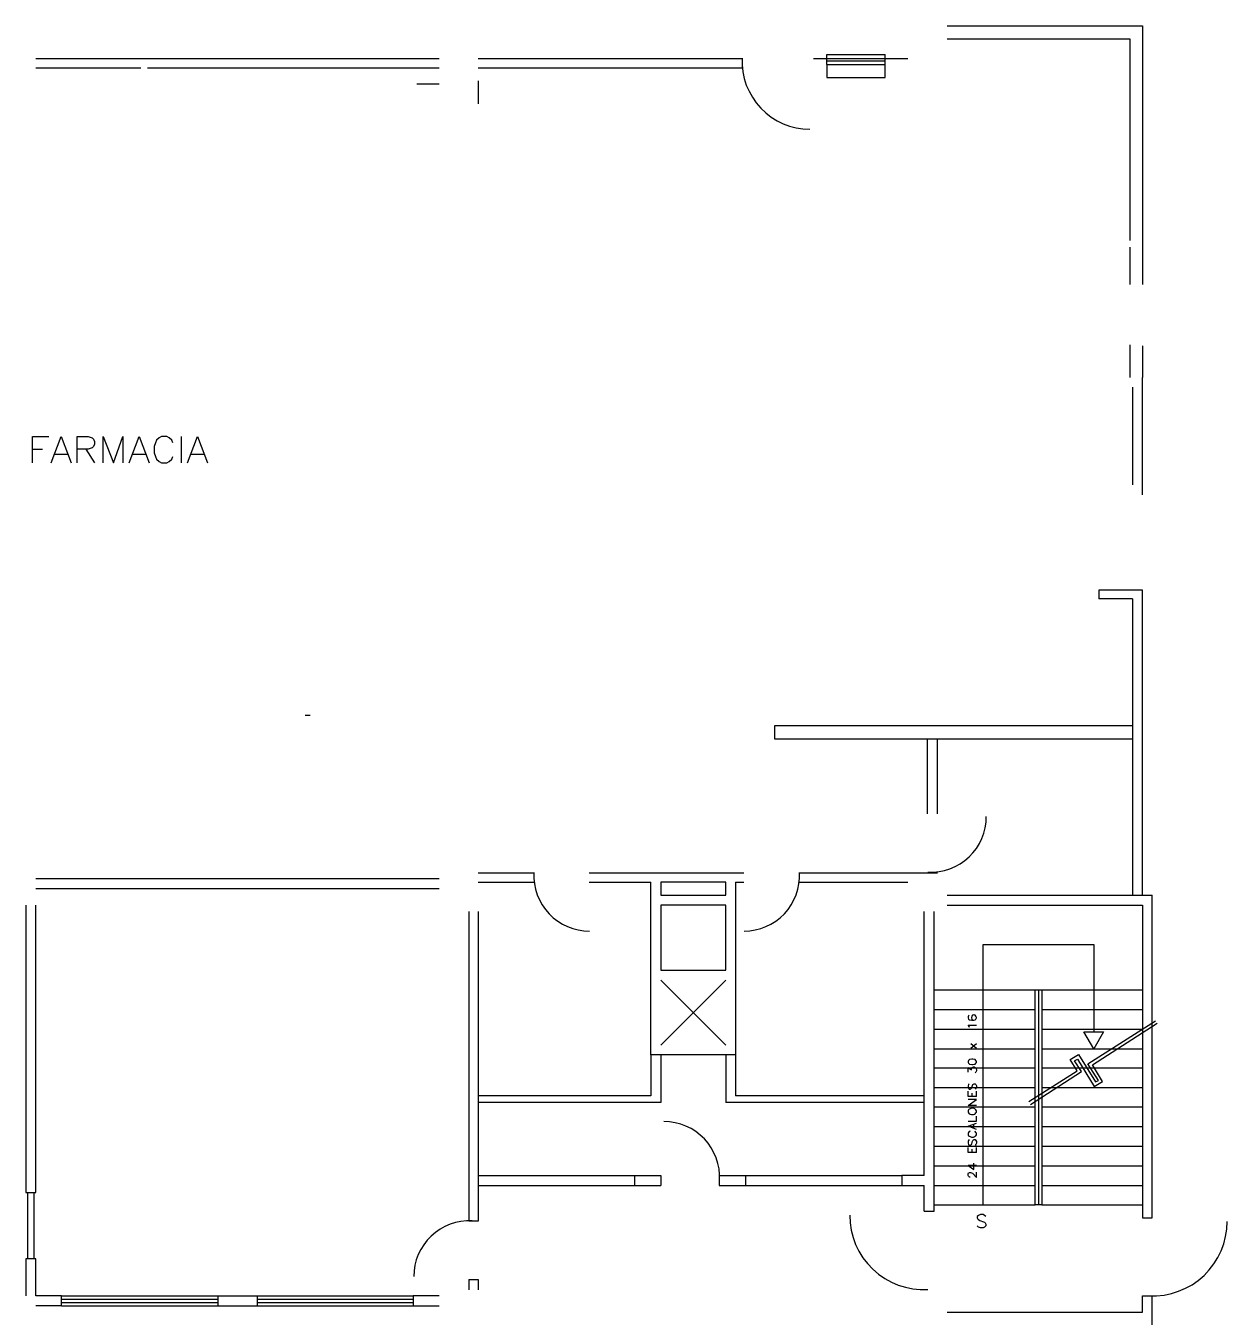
# Model space of a CAD drawing. Header units: metres. Extents: x 0 to 61, y 0 to 90.7.
# Drawn here: x 45.68 to 59.8, y 38.97 to 54.14 of the extents above; entities that cross this region are included whole.
import ezdxf

# ---------------------------------------------------------------- set-up
doc = ezdxf.new("R2010")
doc.units = ezdxf.units.M
doc.layers.add('MURO_REAL', color=7, linetype='Continuous')
doc.layers.add('PUERTA_REAL', color=7, linetype='Continuous')

msp = doc.modelspace()

# ---------------------------------------------------------------- linework, layer by layer
at = {"layer": 'MURO_REAL'}
for p, q in [((56.513, 54.137), (58.81, 54.137)), ((58.81, 54.137), (58.81, 51.1)), ((56.513, 53.985), (58.658, 53.985)), ((58.658, 53.985), (58.658, 51.615)), ((45.801, 53.755), (50.542, 53.755)), ((51.002, 53.755), (54.103, 53.755)), ((54.103, 53.755), (54.103, 53.642)), ((54.94, 53.755), (56.052, 53.755)), ((55.097, 53.682), (55.097, 53.799)), ((55.097, 53.799), (55.783, 53.799)), ((55.097, 53.755), (55.783, 53.755)), ((55.097, 53.726), (55.783, 53.726)), ((55.783, 53.682), (55.783, 53.799)), ((45.801, 53.642), (47.035, 53.642)), ((47.113, 53.642), (50.542, 53.642)), ((51.002, 53.642), (54.103, 53.642)), ((55.097, 53.682), (55.783, 53.682)), ((55.097, 53.682), (55.097, 53.53)), ((55.783, 53.53), (55.783, 53.682)), ((50.542, 53.451), (50.278, 53.451)), ((51.002, 53.491), (51.002, 53.221)), ((55.097, 53.53), (55.783, 53.53)), ((58.658, 51.536), (58.658, 51.1)), ((58.658, 50.39), (58.658, 50.008)), ((58.81, 50.38), (58.81, 50.008)), ((58.81, 48.627), (58.81, 50.008)), ((58.692, 49.891), (58.692, 48.744)), ((45.762, 49.004), (45.762, 49.313)), ((45.762, 49.313), (45.953, 49.313)), ((45.982, 49.004), (46.1, 49.313)), ((46.1, 49.313), (46.217, 49.004)), ((46.286, 49.004), (46.286, 49.313)), ((46.286, 49.313), (46.418, 49.313)), ((46.418, 49.313), (46.462, 49.298)), ((46.594, 49.004), (46.594, 49.313)), ((46.594, 49.313), (46.712, 49.004)), ((46.712, 49.004), (46.824, 49.313)), ((46.824, 49.313), (46.824, 49.004)), ((46.898, 49.004), (47.016, 49.313)), ((47.016, 49.313), (47.133, 49.004)), ((47.28, 49.313), (47.251, 49.298)), ((47.339, 49.313), (47.28, 49.313)), ((47.368, 49.298), (47.339, 49.313)), ((47.51, 49.313), (47.51, 49.004)), ((47.584, 49.004), (47.701, 49.313)), ((47.701, 49.313), (47.819, 49.004)), ((45.762, 49.166), (45.879, 49.166)), ((46.418, 49.166), (46.286, 49.166)), ((46.389, 49.166), (46.491, 49.004)), ((46.462, 49.18), (46.418, 49.166)), ((46.462, 49.298), (46.477, 49.283)), ((46.477, 49.195), (46.462, 49.18)), ((46.477, 49.283), (46.491, 49.254)), ((46.491, 49.224), (46.477, 49.195)), ((46.491, 49.254), (46.491, 49.224)), ((47.207, 49.239), (47.192, 49.195)), ((47.192, 49.195), (47.192, 49.122)), ((47.221, 49.269), (47.207, 49.239)), ((47.251, 49.298), (47.221, 49.269)), ((47.398, 49.269), (47.368, 49.298)), ((47.412, 49.239), (47.398, 49.269)), ((46.026, 49.107), (46.173, 49.107)), ((46.942, 49.107), (47.089, 49.107)), ((47.192, 49.122), (47.207, 49.078)), ((47.207, 49.078), (47.221, 49.048)), ((47.221, 49.048), (47.251, 49.019)), ((47.251, 49.019), (47.28, 49.004)), ((47.28, 49.004), (47.339, 49.004)), ((47.339, 49.004), (47.368, 49.019)), ((47.368, 49.019), (47.398, 49.048)), ((47.398, 49.048), (47.412, 49.078)), ((47.628, 49.107), (47.775, 49.107)), ((58.81, 47.51), (58.296, 47.51)), ((58.296, 47.51), (58.296, 47.407)), ((58.81, 43.925), (58.81, 47.51)), ((58.692, 47.407), (58.296, 47.407)), ((58.692, 47.407), (58.692, 43.925)), ((49.024, 46.036), (48.965, 46.036)), ((58.692, 45.913), (54.485, 45.913)), ((54.485, 45.913), (54.485, 45.762)), ((54.485, 45.762), (58.692, 45.762)), ((56.282, 44.88), (56.282, 45.762)), ((56.4, 44.88), (56.4, 45.762)), ((51.002, 44.189), (51.649, 44.189)), ((52.305, 44.189), (54.122, 44.189)), ((54.779, 44.189), (56.4, 44.189)), ((50.542, 44.116), (45.801, 44.116)), ((50.542, 43.998), (45.801, 43.998)), ((51.002, 44.077), (51.654, 44.077)), ((52.305, 44.077), (53.03, 44.077)), ((53.03, 42.049), (53.03, 44.077)), ((53.912, 44.077), (53.148, 44.077)), ((53.148, 44.077), (53.148, 43.925)), ((53.912, 43.925), (53.912, 44.077)), ((54.024, 44.077), (54.122, 44.077)), ((54.024, 44.077), (54.024, 42.049)), ((54.774, 44.077), (56.052, 44.077)), ((53.148, 43.925), (53.912, 43.925)), ((56.513, 43.925), (58.922, 43.925)), ((58.922, 40.134), (58.922, 43.925)), ((45.683, 43.807), (45.683, 40.433)), ((45.801, 40.433), (45.801, 43.807)), ((50.89, 43.734), (50.89, 40.095)), ((51.002, 43.734), (51.002, 40.095)), ((53.148, 43.807), (53.148, 43.043)), ((53.912, 43.807), (53.148, 43.807)), ((53.912, 43.043), (53.912, 43.807)), ((56.243, 40.633), (56.243, 43.734)), ((56.361, 40.212), (56.361, 43.734)), ((56.513, 43.807), (58.81, 43.807)), ((58.81, 43.807), (58.81, 40.134)), ((56.934, 40.286), (56.934, 43.347)), ((56.934, 43.347), (58.237, 43.347)), ((58.237, 43.347), (58.237, 42.318)), ((53.148, 43.043), (53.912, 43.043)), ((53.912, 42.926), (53.148, 42.162)), ((53.912, 42.162), (53.148, 42.926)), ((56.361, 42.813), (57.546, 42.813)), ((57.546, 40.286), (57.546, 42.813)), ((57.546, 42.813), (57.585, 42.813)), ((57.585, 42.813), (57.624, 42.813)), ((57.585, 42.813), (57.585, 40.286)), ((57.624, 42.813), (58.81, 42.813)), ((57.624, 42.813), (57.624, 40.286)), ((56.361, 42.583), (57.546, 42.583)), ((56.762, 42.509), (56.758, 42.495)), ((56.758, 42.495), (56.758, 42.485)), ((56.758, 42.485), (56.762, 42.47)), ((56.772, 42.514), (56.762, 42.509)), ((56.802, 42.504), (56.797, 42.49)), ((56.797, 42.49), (56.797, 42.485)), ((56.797, 42.485), (56.802, 42.47)), ((56.811, 42.514), (56.802, 42.504)), ((56.826, 42.519), (56.811, 42.514)), ((56.831, 42.519), (56.826, 42.519)), ((56.841, 42.514), (56.831, 42.519)), ((56.851, 42.504), (56.841, 42.514)), ((56.856, 42.49), (56.851, 42.504)), ((56.851, 42.47), (56.856, 42.485)), ((56.856, 42.485), (56.856, 42.49)), ((57.624, 42.583), (58.81, 42.583)), ((56.361, 42.353), (57.546, 42.353)), ((56.772, 42.382), (56.758, 42.397)), ((56.758, 42.397), (56.856, 42.397)), ((56.762, 42.47), (56.777, 42.46)), ((56.777, 42.372), (56.772, 42.382)), ((56.777, 42.46), (56.802, 42.456)), ((56.802, 42.47), (56.811, 42.46)), ((56.802, 42.456), (56.826, 42.456)), ((56.811, 42.46), (56.826, 42.456)), ((56.826, 42.456), (56.841, 42.46)), ((56.841, 42.46), (56.851, 42.47)), ((57.624, 42.353), (58.81, 42.353)), ((58.168, 41.946), (58.962, 42.451)), ((58.222, 41.931), (58.981, 42.421)), ((56.792, 42.127), (56.856, 42.181)), ((56.792, 42.181), (56.856, 42.127)), ((58.237, 42.122), (58.119, 42.318)), ((58.119, 42.318), (58.349, 42.318)), ((58.349, 42.318), (58.237, 42.122)), ((54.024, 42.049), (53.03, 42.049)), ((53.03, 42.049), (53.03, 41.569)), ((53.148, 42.049), (53.148, 41.491)), ((53.912, 42.049), (53.912, 41.491)), ((54.024, 42.049), (54.024, 41.569)), ((56.361, 42.122), (57.546, 42.122)), ((57.624, 42.122), (58.81, 42.122)), ((57.958, 41.995), (58.056, 42.054)), ((58.056, 42.054), (58.256, 41.731)), ((56.361, 41.897), (57.546, 41.897)), ((56.762, 41.985), (56.758, 41.971)), ((56.758, 41.971), (56.758, 41.961)), ((56.758, 41.961), (56.762, 41.951)), ((56.758, 41.848), (56.758, 41.902)), ((56.758, 41.902), (56.797, 41.873)), ((56.777, 41.995), (56.762, 41.985)), ((56.762, 41.951), (56.777, 41.941)), ((56.802, 42), (56.777, 41.995)), ((56.777, 41.941), (56.802, 41.936)), ((56.797, 41.887), (56.802, 41.897)), ((56.797, 41.873), (56.797, 41.887)), ((56.816, 42), (56.802, 42)), ((56.802, 41.936), (56.816, 41.936)), ((56.802, 41.897), (56.807, 41.902)), ((56.807, 41.902), (56.821, 41.907)), ((56.841, 41.995), (56.816, 42)), ((56.816, 41.936), (56.841, 41.941)), ((56.821, 41.907), (56.831, 41.907)), ((56.831, 41.907), (56.841, 41.902)), ((56.851, 41.985), (56.841, 41.995)), ((56.841, 41.941), (56.851, 41.951)), ((56.841, 41.902), (56.851, 41.892)), ((56.856, 41.971), (56.851, 41.985)), ((56.851, 41.951), (56.856, 41.961)), ((56.851, 41.892), (56.856, 41.878)), ((56.856, 41.961), (56.856, 41.971)), ((56.856, 41.878), (56.856, 41.863)), ((57.624, 41.897), (58.81, 41.897)), ((58.041, 41.863), (57.958, 41.995)), ((58.011, 41.98), (58.046, 42)), ((58.09, 41.853), (58.011, 41.98)), ((58.046, 42), (58.242, 41.677)), ((58.291, 41.75), (58.168, 41.946)), ((58.34, 41.736), (58.222, 41.931)), ((56.846, 41.843), (56.841, 41.838)), ((56.851, 41.848), (56.846, 41.843)), ((56.856, 41.863), (56.851, 41.848)), ((57.473, 41.5), (58.041, 41.863)), ((57.492, 41.466), (58.09, 41.853)), ((58.242, 41.677), (58.34, 41.736)), ((58.256, 41.731), (58.291, 41.75)), ((53.03, 41.569), (51.002, 41.569)), ((56.243, 41.569), (54.024, 41.569)), ((56.361, 41.667), (57.546, 41.667)), ((56.762, 41.701), (56.758, 41.687)), ((56.758, 41.687), (56.758, 41.672)), ((56.758, 41.672), (56.762, 41.657)), ((56.758, 41.559), (56.758, 41.623)), ((56.772, 41.711), (56.762, 41.701)), ((56.762, 41.657), (56.772, 41.647)), ((56.772, 41.647), (56.782, 41.647)), ((56.782, 41.647), (56.792, 41.652)), ((56.792, 41.652), (56.797, 41.657)), ((56.797, 41.657), (56.802, 41.667)), ((56.802, 41.667), (56.811, 41.691)), ((56.807, 41.559), (56.807, 41.598)), ((56.811, 41.691), (56.816, 41.701)), ((56.816, 41.701), (56.821, 41.706)), ((56.821, 41.706), (56.831, 41.711)), ((56.831, 41.711), (56.841, 41.711)), ((56.841, 41.711), (56.851, 41.701)), ((56.851, 41.657), (56.841, 41.647)), ((56.851, 41.701), (56.856, 41.687)), ((56.856, 41.672), (56.851, 41.657)), ((56.856, 41.687), (56.856, 41.672)), ((56.856, 41.559), (56.856, 41.623)), ((57.624, 41.667), (58.81, 41.667)), ((53.148, 41.491), (51.002, 41.491)), ((56.243, 41.491), (53.912, 41.491)), ((56.361, 41.437), (57.546, 41.437)), ((56.856, 41.559), (56.758, 41.559)), ((56.758, 41.456), (56.856, 41.525)), ((56.856, 41.525), (56.758, 41.525)), ((56.856, 41.456), (56.758, 41.456)), ((56.772, 41.412), (56.762, 41.402)), ((56.782, 41.417), (56.772, 41.412)), ((56.797, 41.422), (56.782, 41.417)), ((56.821, 41.422), (56.797, 41.422)), ((56.836, 41.417), (56.821, 41.422)), ((56.841, 41.412), (56.836, 41.417)), ((56.851, 41.402), (56.841, 41.412)), ((57.624, 41.437), (58.81, 41.437)), ((56.762, 41.402), (56.758, 41.393)), ((56.758, 41.393), (56.758, 41.378)), ((56.758, 41.378), (56.762, 41.368)), ((56.758, 41.27), (56.856, 41.27)), ((56.762, 41.368), (56.772, 41.358)), ((56.772, 41.358), (56.782, 41.353)), ((56.782, 41.353), (56.797, 41.349)), ((56.797, 41.349), (56.821, 41.349)), ((56.821, 41.349), (56.836, 41.353)), ((56.836, 41.353), (56.841, 41.358)), ((56.841, 41.358), (56.851, 41.368)), ((56.856, 41.393), (56.851, 41.402)), ((56.851, 41.368), (56.856, 41.378)), ((56.856, 41.378), (56.856, 41.393)), ((56.856, 41.27), (56.856, 41.329)), ((56.361, 41.207), (57.546, 41.207)), ((56.758, 41.211), (56.856, 41.246)), ((56.856, 41.172), (56.758, 41.211)), ((56.762, 41.138), (56.758, 41.128)), ((56.758, 41.128), (56.758, 41.109)), ((56.758, 41.109), (56.762, 41.099)), ((56.772, 41.148), (56.762, 41.138)), ((56.782, 41.153), (56.772, 41.148)), ((56.826, 41.187), (56.826, 41.236)), ((56.841, 41.148), (56.836, 41.153)), ((56.851, 41.138), (56.841, 41.148)), ((56.856, 41.128), (56.851, 41.138)), ((56.851, 41.099), (56.856, 41.109)), ((56.856, 41.109), (56.856, 41.128)), ((57.624, 41.207), (58.81, 41.207)), ((56.361, 40.976), (57.546, 40.976)), ((56.762, 41.045), (56.758, 41.03)), ((56.758, 41.03), (56.758, 41.011)), ((56.758, 41.011), (56.762, 40.996)), ((56.758, 40.903), (56.758, 40.962)), ((56.762, 41.099), (56.772, 41.094)), ((56.772, 41.055), (56.762, 41.045)), ((56.762, 40.996), (56.772, 40.986)), ((56.772, 41.094), (56.782, 41.089)), ((56.772, 40.986), (56.782, 40.986)), ((56.782, 41.089), (56.797, 41.084)), ((56.782, 40.986), (56.792, 40.991)), ((56.792, 40.991), (56.797, 40.996)), ((56.797, 41.084), (56.821, 41.084)), ((56.797, 40.996), (56.802, 41.006)), ((56.802, 41.006), (56.811, 41.035)), ((56.811, 41.035), (56.816, 41.045)), ((56.816, 41.045), (56.821, 41.05)), ((56.821, 41.084), (56.836, 41.089)), ((56.821, 41.05), (56.831, 41.055)), ((56.831, 41.055), (56.841, 41.055)), ((56.836, 41.089), (56.841, 41.094)), ((56.841, 41.094), (56.851, 41.099)), ((56.841, 41.055), (56.851, 41.045)), ((56.851, 40.996), (56.841, 40.986)), ((56.851, 41.045), (56.856, 41.03)), ((56.856, 41.011), (56.851, 40.996)), ((56.856, 41.03), (56.856, 41.011)), ((56.856, 40.903), (56.856, 40.962)), ((57.624, 40.976), (58.81, 40.976)), ((56.856, 40.903), (56.758, 40.903)), ((56.807, 40.903), (56.807, 40.942)), ((56.361, 40.746), (57.546, 40.746)), ((56.856, 40.751), (56.758, 40.751)), ((56.758, 40.751), (56.826, 40.702)), ((56.758, 40.653), (56.762, 40.663)), ((56.758, 40.633), (56.758, 40.653)), ((56.762, 40.663), (56.767, 40.663)), ((56.767, 40.663), (56.777, 40.668)), ((56.777, 40.668), (56.787, 40.668)), ((56.787, 40.668), (56.797, 40.663)), ((56.797, 40.663), (56.811, 40.658)), ((56.811, 40.658), (56.856, 40.609)), ((56.826, 40.702), (56.826, 40.776)), ((56.856, 40.609), (56.856, 40.673)), ((57.624, 40.746), (58.81, 40.746)), ((51.002, 40.633), (52.839, 40.633)), ((51.002, 40.516), (52.839, 40.516)), ((52.839, 40.633), (53.148, 40.633)), ((52.839, 40.633), (52.839, 40.516)), ((52.839, 40.516), (53.148, 40.516)), ((53.148, 40.633), (53.148, 40.516)), ((53.833, 40.633), (54.142, 40.633)), ((53.833, 40.633), (53.833, 40.516)), ((53.833, 40.516), (54.142, 40.516)), ((54.142, 40.633), (54.142, 40.516)), ((54.142, 40.633), (55.979, 40.633)), ((54.142, 40.516), (55.979, 40.516)), ((56.243, 40.633), (55.979, 40.633)), ((55.979, 40.633), (55.979, 40.516)), ((55.979, 40.516), (56.243, 40.516)), ((56.243, 40.212), (56.243, 40.516)), ((56.361, 40.516), (57.546, 40.516)), ((56.762, 40.624), (56.758, 40.633)), ((56.767, 40.619), (56.762, 40.624)), ((56.777, 40.614), (56.767, 40.619)), ((56.782, 40.614), (56.777, 40.614)), ((57.624, 40.516), (58.81, 40.516)), ((45.683, 40.433), (45.801, 40.433)), ((45.703, 40.433), (45.703, 39.654)), ((45.781, 39.654), (45.781, 40.433)), ((56.243, 40.212), (56.361, 40.212)), ((56.361, 40.286), (57.546, 40.286)), ((57.624, 40.286), (57.546, 40.286)), ((57.624, 40.286), (58.81, 40.286)), ((51.002, 40.095), (50.89, 40.095)), ((56.88, 40.163), (56.865, 40.149)), ((56.865, 40.149), (56.865, 40.134)), ((56.865, 40.134), (56.875, 40.119)), ((56.875, 40.119), (56.88, 40.114)), ((56.904, 40.173), (56.88, 40.163)), ((56.88, 40.114), (56.895, 40.104)), ((56.895, 40.104), (56.939, 40.09)), ((56.934, 40.173), (56.904, 40.173)), ((56.953, 40.163), (56.934, 40.173)), ((56.939, 40.09), (56.953, 40.085)), ((56.968, 40.149), (56.953, 40.163)), ((56.953, 40.085), (56.958, 40.075)), ((56.958, 40.075), (56.968, 40.06)), ((56.968, 40.06), (56.968, 40.041)), ((58.81, 40.134), (58.922, 40.134)), ((56.88, 40.026), (56.865, 40.041)), ((56.904, 40.016), (56.88, 40.026)), ((56.934, 40.016), (56.904, 40.016)), ((56.953, 40.026), (56.934, 40.016)), ((56.968, 40.041), (56.953, 40.026)), ((45.683, 39.654), (45.683, 39.218)), ((45.801, 39.654), (45.683, 39.654)), ((45.801, 39.218), (45.801, 39.654)), ((50.89, 39.409), (50.89, 39.291)), ((50.89, 39.409), (51.002, 39.409)), ((51.002, 39.409), (51.002, 39.291)), ((46.104, 39.218), (45.801, 39.218)), ((46.104, 39.1), (46.104, 39.218)), ((46.104, 39.218), (47.941, 39.218)), ((46.104, 39.179), (47.941, 39.179)), ((46.104, 39.14), (47.941, 39.14)), ((47.941, 39.218), (48.402, 39.218)), ((47.941, 39.218), (47.941, 39.1)), ((48.402, 39.218), (48.402, 39.1)), ((48.402, 39.218), (50.238, 39.218)), ((48.402, 39.179), (50.238, 39.179)), ((48.402, 39.14), (50.238, 39.14)), ((50.542, 39.218), (50.238, 39.218)), ((50.238, 39.218), (50.238, 39.1)), ((58.81, 39.027), (58.81, 39.218)), ((58.81, 39.218), (58.922, 39.218)), ((58.922, 38.415), (58.922, 39.218)), ((46.104, 39.1), (45.801, 39.1)), ((46.104, 39.1), (47.941, 39.1)), ((47.941, 39.1), (48.402, 39.1)), ((48.402, 39.1), (50.238, 39.1)), ((50.238, 39.1), (50.542, 39.1)), ((56.513, 39.027), (58.81, 39.027))]:
    msp.add_line(p, q, dxfattribs=at)
at = {"layer": 'PUERTA_REAL'}
for points in [[(54.104, 53.759), (54.104, 53.678), (54.112, 53.597), (54.128, 53.519), (54.152, 53.442), (54.184, 53.369), (54.223, 53.298), (54.269, 53.232), (54.322, 53.17)], [(54.322, 53.17), (54.381, 53.114), (54.445, 53.065), (54.513, 53.022), (54.585, 52.987), (54.66, 52.959), (54.738, 52.939), (54.818, 52.927), (54.899, 52.922)], [(56.77, 44.374), (56.816, 44.423), (56.856, 44.475), (56.891, 44.531), (56.92, 44.59), (56.943, 44.652), (56.96, 44.716), (56.97, 44.781), (56.973, 44.848)], [(56.286, 44.195), (56.353, 44.195), (56.419, 44.202), (56.483, 44.215), (56.546, 44.235), (56.607, 44.261), (56.664, 44.293), (56.719, 44.331), (56.77, 44.374)], [(51.655, 44.191), (51.655, 44.124), (51.661, 44.058), (51.675, 43.994), (51.694, 43.931), (51.72, 43.87), (51.752, 43.812), (51.79, 43.758), (51.834, 43.707)], [(54.599, 43.707), (54.642, 43.758), (54.68, 43.812), (54.712, 43.87), (54.738, 43.931), (54.758, 43.994), (54.771, 44.058), (54.778, 44.124), (54.778, 44.191)], [(51.834, 43.707), (51.882, 43.661), (51.935, 43.621), (51.991, 43.586), (52.05, 43.557), (52.112, 43.534), (52.175, 43.517), (52.241, 43.507), (52.308, 43.504)], [(54.125, 43.504), (54.192, 43.507), (54.257, 43.517), (54.321, 43.534), (54.383, 43.557), (54.442, 43.586), (54.498, 43.621), (54.55, 43.661), (54.599, 43.707)], [(53.659, 41.062), (53.61, 41.108), (53.558, 41.148), (53.502, 41.183), (53.442, 41.212), (53.381, 41.235), (53.317, 41.252), (53.251, 41.262), (53.184, 41.265)], [(53.838, 40.578), (53.838, 40.645), (53.831, 40.711), (53.817, 40.775), (53.798, 40.838), (53.772, 40.899), (53.74, 40.957), (53.702, 41.011), (53.659, 41.062)], [(50.931, 40.099), (50.864, 40.099), (50.798, 40.092), (50.733, 40.079), (50.67, 40.059), (50.61, 40.033), (50.552, 40.001), (50.498, 39.963), (50.447, 39.92)], [(55.367, 40.166), (55.371, 40.076), (55.385, 39.989), (55.407, 39.903), (55.437, 39.821), (55.476, 39.742), (55.523, 39.667), (55.577, 39.597), (55.639, 39.532)], [(59.532, 39.458), (59.594, 39.523), (59.648, 39.593), (59.694, 39.668), (59.733, 39.747), (59.764, 39.83), (59.786, 39.915), (59.8, 40.003), (59.804, 40.092)], [(50.447, 39.92), (50.401, 39.871), (50.36, 39.819), (50.325, 39.763), (50.296, 39.704), (50.273, 39.642), (50.257, 39.578), (50.247, 39.512), (50.243, 39.446)], [(55.639, 39.532), (55.707, 39.474), (55.779, 39.423), (55.857, 39.38), (55.938, 39.346), (56.022, 39.319), (56.108, 39.302), (56.196, 39.293), (56.286, 39.293)], [(58.885, 39.219), (58.974, 39.219), (59.063, 39.228), (59.149, 39.246), (59.233, 39.272), (59.314, 39.307), (59.391, 39.35), (59.464, 39.4), (59.532, 39.458)]]:
    msp.add_lwpolyline(points, dxfattribs=at)

doc.saveas('drawing.dxf')
